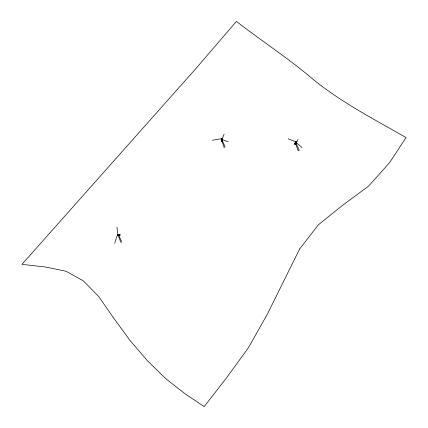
<?xml version="1.0" encoding="UTF-8"?>
<svg xmlns="http://www.w3.org/2000/svg" width="428" height="428" viewBox="0 0 428 428"><rect width="100%" height="100%" fill="white"/><g stroke="black" fill="none" stroke-linecap="round" stroke-linejoin="round"><path stroke-width="0.32" stroke-dasharray="2.14 1.6" d="M121.959 242.414A0.556 0.476 -22.6 0 1 121.327 242.938A0.556 0.476 -22.6 0 1 120.899 242.36"/><path stroke-width="0.64" d="M117.684 234.769C117.54 234.02 117.047 235.716 117.893 235.507L119.803 235.571L119.942 235.149L117.984 234.432L117.572 234.485L117.598 235.154M221.046 138.865L221.105 138.833M222.041 139.41L221.779 138.736L221.153 138.94L221.902 138.816L221.174 138.816L221.41 140.946L221.977 141.096C222.068 136.607 221.041 139.137 221.774 138.645M295.62 141.936L296.064 141.743M296.117 142.139L296.181 141.738M295.919 142.235L295.62 141.93L296.171 142.091L296.197 142.797L295.058 144.279L294.646 144.102L295.352 142.133L295.662 141.866L296.401 142.149M221.501 141.16L221.174 138.816M118.128 235.154L120.659 242.002M118.69 235.186L118.123 235.288M117.069 235.828L114.688 243.27M117.326 234.576L117.326 234.56M119.856 234.935L119.712 235.357L117.368 235.026M117.695 233.506L116.924 227.129M296.187 142.091L295.058 144.279M294.646 144.102L295.213 143.027M221.774 139.009L221.993 138.774M117.267 234.753L117.352 234.731M296.021 141.786L296.347 141.743L296.262 142.043M212.379 140.25L220.185 138.881M221.469 139.619L224.106 147.259M228.178 141.791L222.073 139.582M296.337 141.952L296.021 141.994M222.453 138.351L224.112 134.146M221.287 139.089L221.891 139.004L221.977 141.096M221.891 139.052L221.078 139.164L221.228 139.528M221.41 140.946L221.891 140.882M302.045 147.606L296.476 142.872M295.523 143.209L295.807 142.754M294.758 141.417L288.263 138.742M296.299 142.364L295.662 141.866M294.555 143.888L294.972 144.065M296.743 142.112L298.059 139.491M117.909 235.363L120.396 234.212M118.658 235.058L121.627 241.585M295.882 142.866L299.129 150.025A0.556 0.476 -22.6 0 1 298.327 150.64M221.897 139.715L225.144 146.863M296.197 142.797L295.352 142.133L295.502 142.492M119.84 235.379L119.803 235.571M118.128 234.79L117.984 234.432L117.893 235.507M117.572 234.485L117.684 234.753M295.55 143.658L298.075 150.362M224.256 147.457A0.556 0.476 -22.6 0 1 224.079 147.141M221.281 138.64L221.351 138.945L221.292 138.608M299.611 249.043L267.495 313.911L248.422 347.755L226.722 377.592L204.183 406.6L185.115 393.83L166 378.898L147.302 360.59L129.62 339.939L113.425 317.715L98.595 296.401L83.342 280.859L66.131 271.288L45.507 266.997L21.956 264.37L196.147 68.261L236.438 21.4C261.492 40.885 288.226 58.149 312.403 78.768C341.025 102.255 374.083 119.219 406.044 137.559L389.635 162.581L368.535 186.159L342.234 205.595L318.298 224.877L299.611 249.043"/></g></svg>
